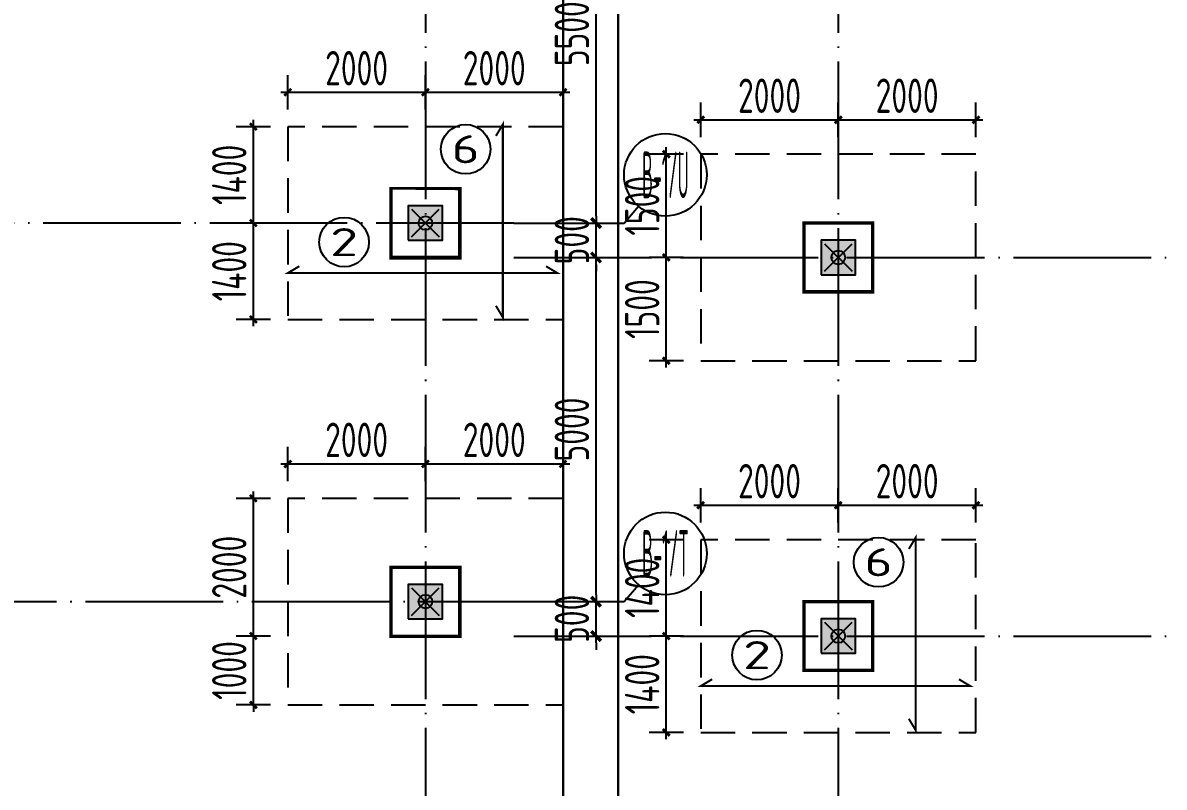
# Model space of a CAD drawing. Extents: x -57409 to 252654, y -8259 to 229119.
# Drawn here: x 82328 to 98913, y 162167 to 173271 of the extents above; entities that cross this region are included whole.
import ezdxf
from ezdxf.enums import TextEntityAlignment as Align

# ---------------------------------------------------------------- set-up
doc = ezdxf.new("R2010")
doc.units = 0
doc.header["$LTSCALE"] = 100
doc.header["$PDMODE"] = 35
doc.header["$PDSIZE"] = 200
doc.linetypes.add('DASHED', pattern=[0.75, 0.5, -0.25])
doc.linetypes.add('DOTE', pattern=[2.4200000000000004, 2, -0.2, 0.02, -0.2])
doc.layers.get('0').update_dxf_attribs({"linetype": 'CONTINUOUS'})
doc.layers.get('Defpoints').update_dxf_attribs({"linetype": 'CONTINUOUS'})
for name, color, linetype in [('B-TEXT', 3, 'CONTINUOUS'), ('codim', 7, 'CONTINUOUS'), ('COLU', 7, 'CONTINUOUS'), ('CT', 2, 'CONTINUOUS'), ('dote', 253, 'DOTE'), ('h填实-柱墙', 254, 'CONTINUOUS'), ('Z-AXIS', 3, 'CONTINUOUS'), ('Z-TEXT', 2, 'CONTINUOUS'), ('z柱下板带', 140, 'CONTINUOUS'), ('板底钢筋', 24, 'CONTINUOUS')]:
    doc.layers.add(name, color=color, linetype=linetype)
doc.layers.add('重心计算', color=7, linetype='CONTINUOUS', plot=False)
doc.styles.add('_TCH_AXIS', font='tssdeng.shx', dxfattribs={"width": 0.7, "bigfont": 'tssdchn.shx'})
doc.styles.add('COMPLEX', font='tssdeng.shx', dxfattribs={"width": 0.7, "bigfont": 'tssdchn.shx'})
doc.styles.add('Jgcad-DIM', font='tssdeng.shx', dxfattribs={"width": 0.7, "bigfont": 'tssdchn.shx'})
doc.styles.add('TSSD_Dimension', font='tssdeng.shx', dxfattribs={"width": 0.7})
doc.dimstyles.new('TSSD_100_100$0', dxfattribs={"dimtxt": 300, "dimasz": 100, "dimexe": 100, "dimexo": 250, "dimgap": 100, "dimtad": 1, "dimdec": 0, "dimzin": 0, "dimdsep": 46, "dimtxsty": 'TSSD_Dimension', "dimblk": '_tsdbk', "dimblk1": '_tsdbk', "dimblk2": '_tsdbk', "dimsah": 1, "dimcen": 0, "dimdle": 100, "dimclrt": 7, "dimadec": 0, "dimazin": 0, "dimtfac": 1, "dimtdec": 0, "dimtix": 1, "dimtmove": 2, "dimatfit": 3, "dimldrblk": '_tsdbk', "dimfxl": 1, "dimtolj": 1, "dimtzin": 0, "dimarcsym": 0})

# ---------------------------------------------------------------- blocks, each defined once
blk = doc.blocks.new('_AXISO')
blk.add_circle((2.273736754432321e-13, -5.684341886080801e-14), 0.5)
at = {"layer": 'B-TEXT', "style": 'COMPLEX', "width": 1.450892857142857}
blk.add_attdef('A', text='', height=0.56, dxfattribs=at).set_placement((0.2493750000001, -0.2800000000000296), (0.7493750000001, -0.2800000000000296), align=Align.FIT)
blk = doc.blocks.new('_tsdbk')
blk.add_line((-1, 0), (0, 0))
at = {"const_width": 0.5}
blk.add_lwpolyline([(-0.7000000000000001, -0.7000000000000001), (0.7000000000000001, 0.7000000000000001)], dxfattribs=at)
blk = doc.blocks.new('*D239')
at = {"layer": 'Defpoints', "color": 0}
for p in [(89462.84517509642, 164862.7230420573), (90656.59711444413, 164862.7230420573), (89462.84517509636, 164362.7230420713)]:
    blk.add_point(p, dxfattribs=at)
at = {"layer": 'Z-AXIS', "color": 0, "lineweight": -2}
for p, q in [((90656.59711444413, 164962.7230420573), (90656.59711444413, 165062.7230420573)), ((89712.84517509642, 164862.7230420573), (90756.59711444413, 164862.7230420573)), ((90656.59711444413, 164362.7230420713), (90656.59711444413, 164862.7230420573)), ((89712.84517509636, 164362.7230420713), (90756.59711444413, 164362.7230420713)), ((90656.59711444413, 164262.7230420713), (90656.59711444413, 164162.7230420713))]:
    blk.add_line(p, q, dxfattribs=at)
at = {"layer": 'Z-AXIS', "color": 0, "lineweight": -2, "xscale": 100, "yscale": 100, "zscale": 100}
for p, rotation in [((90656.59711444413, 164862.7230420573), 270), ((90656.59711444413, 164362.7230420713), 90)]:
    blk.add_blockref('_tsdbk', p, dxfattribs=dict(at, rotation=rotation))
at = {"layer": 'Z-AXIS', "color": 7, "insert": (90306.5971144441, 164612.7230420643), "char_height": 500, "attachment_point": 5, "rotation": 90, "style": 'TSSD_Dimension'}
blk.add_mtext('\\A1;500', dxfattribs=at)
blk = doc.blocks.new('*D240')
at = {"layer": 'Defpoints', "color": 0}
for p in [(89462.84517509624, 170362.7230420576), (90656.59711444413, 170362.7230420576), (89462.84517509624, 169862.7230420712)]:
    blk.add_point(p, dxfattribs=at)
at = {"layer": 'Z-AXIS', "color": 0, "lineweight": -2}
for p, q in [((90656.59711444413, 170462.7230420576), (90656.59711444413, 170562.7230420576)), ((89712.84517509624, 170362.7230420576), (90756.59711444413, 170362.7230420576)), ((90656.59711444413, 169862.7230420712), (90656.59711444413, 170362.7230420576)), ((89712.84517509624, 169862.7230420712), (90756.59711444413, 169862.7230420712)), ((90656.59711444413, 169762.7230420712), (90656.59711444413, 169662.7230420712))]:
    blk.add_line(p, q, dxfattribs=at)
at = {"layer": 'Z-AXIS', "color": 0, "lineweight": -2, "xscale": 100, "yscale": 100, "zscale": 100}
for p, rotation in [((90656.59711444413, 170362.7230420576), 270), ((90656.59711444413, 169862.7230420712), 90)]:
    blk.add_blockref('_tsdbk', p, dxfattribs=dict(at, rotation=rotation))
at = {"layer": 'Z-AXIS', "color": 7, "insert": (90306.5971144441, 170112.7230420644), "char_height": 500, "attachment_point": 5, "rotation": 90, "style": 'TSSD_Dimension'}
blk.add_mtext('\\A1;500', dxfattribs=at)
blk = doc.blocks.new('*D348')
at = {"layer": 'Defpoints', "color": 0}
for p in [(89462.84517509624, 169862.7230420712), (90656.59711444419, 169862.7230420712), (89462.84517509642, 164862.7230420573)]:
    blk.add_point(p, dxfattribs=at)
at = {"layer": 'Z-AXIS', "color": 0, "lineweight": -2}
for p, q in [((89712.84517509624, 169862.7230420712), (90756.59711444419, 169862.7230420712)), ((90656.59711444419, 164962.7230420573), (90656.59711444419, 169762.7230420712)), ((89712.84517509642, 164862.7230420573), (90756.59711444419, 164862.7230420573))]:
    blk.add_line(p, q, dxfattribs=at)
at = {"layer": 'Z-AXIS', "color": 0, "lineweight": -2, "xscale": 100, "yscale": 100, "zscale": 100}
for p, rotation in [((90656.59711444419, 169862.7230420712), 90), ((90656.59711444419, 164862.7230420573), 270)]:
    blk.add_blockref('_tsdbk', p, dxfattribs=dict(at, rotation=rotation))
at = {"layer": 'Z-AXIS', "color": 7, "insert": (90306.59711444416, 167362.7230420643), "char_height": 500, "attachment_point": 5, "rotation": 90, "style": 'TSSD_Dimension'}
blk.add_mtext('\\A1;5000', dxfattribs=at)
blk = doc.blocks.new('*D349')
at = {"layer": 'Defpoints', "color": 0}
for p in [(89462.84517509787, 175862.7230420666), (90656.59711444553, 175862.7230420666), (89462.8451750977, 170362.7230420676)]:
    blk.add_point(p, dxfattribs=at)
at = {"layer": 'Z-AXIS', "color": 0, "lineweight": -2}
for p, q in [((89712.84517509787, 175862.7230420666), (90756.59711444553, 175862.7230420666)), ((90656.59711444553, 170462.7230420676), (90656.59711444553, 175762.7230420666)), ((89712.8451750977, 170362.7230420676), (90756.59711444553, 170362.7230420676))]:
    blk.add_line(p, q, dxfattribs=at)
at = {"layer": 'Z-AXIS', "color": 0, "lineweight": -2, "xscale": 100, "yscale": 100, "zscale": 100}
for p, rotation in [((90656.59711444553, 175862.7230420666), 90), ((90656.59711444553, 170362.7230420676), 270)]:
    blk.add_blockref('_tsdbk', p, dxfattribs=dict(at, rotation=rotation))
at = {"layer": 'Z-AXIS', "color": 7, "insert": (90306.5971144455, 173112.7230420671), "char_height": 500, "attachment_point": 5, "rotation": 90, "style": 'TSSD_Dimension'}
blk.add_mtext('\\A1;5500', dxfattribs=at)
blk = doc.blocks.new('_ArchTick')
at = {"color": 0, "linetype": 'ByBlock', "const_width": 0.4}
blk.add_lwpolyline([(-0.5, -0.5), (0.5, 0.5)], dxfattribs=at)
blk = doc.blocks.new('*D1037')
at = {"layer": 'codim', "color": 7, "lineweight": -2}
for p, q in [((91927.6411610198, 164362.7230420714), (91427.6411610198, 164362.7230420714)), ((91927.6411610198, 162962.7230420716), (91427.64116101978, 162962.7230420716))]:
    blk.add_line(p, q, dxfattribs=at)
at = {"layer": 'codim', "color": 0, "lineweight": -2}
blk.add_line((91677.64116101978, 162862.7230420716), (91677.6411610198, 164462.7230420714), dxfattribs=at)
at = {"layer": 'Defpoints', "color": 0}
for p in [(91677.6411610198, 164362.7230420714), (92177.6411610198, 164362.7230420714), (92177.6411610198, 162962.7230420716)]:
    blk.add_point(p, dxfattribs=at)
at = {"layer": 'codim', "color": 0, "lineweight": -2, "xscale": 100, "yscale": 100, "zscale": 100}
for p, rotation in [((91677.6411610198, 164362.7230420714), 90), ((91677.64116101978, 162962.7230420716), 270)]:
    blk.add_blockref('_ArchTick', p, dxfattribs=dict(at, rotation=rotation))
at = {"layer": 'codim', "color": 1, "insert": (91327.64116101977, 163662.7230420715), "char_height": 500, "attachment_point": 5, "rotation": 90, "style": 'Jgcad-DIM'}
blk.add_mtext('\\A1;1400', dxfattribs=at)
blk = doc.blocks.new('*D1038')
at = {"layer": 'codim', "color": 0, "lineweight": -2}
blk.add_line((91677.6411610198, 164262.7230420714), (91677.6411610198, 165862.7230420717), dxfattribs=at)
at = {"layer": 'codim', "color": 7, "lineweight": -2}
for p, q in [((91927.6411610198, 165762.7230420717), (91427.6411610198, 165762.7230420717)), ((91927.6411610198, 164362.7230420714), (91427.6411610198, 164362.7230420714))]:
    blk.add_line(p, q, dxfattribs=at)
at = {"layer": 'Defpoints', "color": 0}
for p in [(91677.6411610198, 165762.7230420717), (92177.6411610198, 165762.7230420717), (92177.6411610198, 164362.7230420714)]:
    blk.add_point(p, dxfattribs=at)
at = {"layer": 'codim', "color": 0, "lineweight": -2, "xscale": 100, "yscale": 100, "zscale": 100}
for p, rotation in [((91677.6411610198, 165762.7230420717), 90), ((91677.6411610198, 164362.7230420714), 270)]:
    blk.add_blockref('_ArchTick', p, dxfattribs=dict(at, rotation=rotation))
at = {"layer": 'codim', "color": 1, "insert": (91327.64116101977, 165062.7230420715), "char_height": 500, "attachment_point": 5, "rotation": 90, "style": 'Jgcad-DIM'}
blk.add_mtext('\\A1;1400', dxfattribs=at)
blk = doc.blocks.new('*D1039')
at = {"layer": 'codim', "color": 7, "lineweight": -2}
for p, q in [((92177.6411610198, 166012.7230420717), (92177.6411610198, 166512.7230420717)), ((94177.64116101968, 166012.7230420717), (94177.64116101968, 166512.7230420717))]:
    blk.add_line(p, q, dxfattribs=at)
at = {"layer": 'codim', "color": 0, "lineweight": -2}
blk.add_line((92077.6411610198, 166262.7230420717), (94277.64116101968, 166262.7230420717), dxfattribs=at)
at = {"layer": 'Defpoints', "color": 0}
for p in [(94177.64116101968, 166262.7230420717), (92177.6411610198, 165762.7230420717), (94177.64116101968, 165762.7230420717)]:
    blk.add_point(p, dxfattribs=at)
at = {"layer": 'codim', "color": 0, "lineweight": -2, "xscale": 100, "yscale": 100, "zscale": 100, "rotation": 180}
blk.add_blockref('_ArchTick', (92177.6411610198, 166262.7230420717), dxfattribs=at)
at = {"layer": 'codim', "color": 0, "lineweight": -2, "xscale": 100, "yscale": 100, "zscale": 100}
blk.add_blockref('_ArchTick', (94177.64116101968, 166262.7230420717), dxfattribs=at)
at = {"layer": 'codim', "color": 1, "insert": (93177.64116101974, 166612.7230420717), "char_height": 500, "attachment_point": 5, "style": 'Jgcad-DIM'}
blk.add_mtext('\\A1;2000', dxfattribs=at)
blk = doc.blocks.new('*D1040')
at = {"layer": 'codim', "color": 7, "lineweight": -2}
for p, q in [((94177.64116101968, 166012.7230420717), (94177.64116101968, 166512.7230420717)), ((96177.6411610198, 166012.7230420715), (96177.6411610198, 166512.7230420717))]:
    blk.add_line(p, q, dxfattribs=at)
at = {"layer": 'codim', "color": 0, "lineweight": -2}
blk.add_line((94077.64116101968, 166262.7230420717), (96277.6411610198, 166262.7230420717), dxfattribs=at)
at = {"layer": 'Defpoints', "color": 0}
for p in [(96177.6411610198, 166262.7230420717), (94177.64116101968, 165762.7230420717), (96177.6411610198, 165762.7230420715)]:
    blk.add_point(p, dxfattribs=at)
at = {"layer": 'codim', "color": 0, "lineweight": -2, "xscale": 100, "yscale": 100, "zscale": 100, "rotation": 180}
blk.add_blockref('_ArchTick', (94177.64116101968, 166262.7230420717), dxfattribs=at)
at = {"layer": 'codim', "color": 0, "lineweight": -2, "xscale": 100, "yscale": 100, "zscale": 100}
blk.add_blockref('_ArchTick', (96177.6411610198, 166262.7230420717), dxfattribs=at)
at = {"layer": 'codim', "color": 1, "insert": (95177.64116101974, 166612.7230420717), "char_height": 500, "attachment_point": 5, "style": 'Jgcad-DIM'}
blk.add_mtext('\\A1;2000', dxfattribs=at)
blk = doc.blocks.new('*D1041')
at = {"layer": 'codim', "color": 7, "lineweight": -2}
for p, q in [((91927.6411610198, 169862.7230420697), (91427.6411610198, 169862.7230420697)), ((91927.6411610198, 168362.7230420698), (91427.6411610198, 168362.7230420698))]:
    blk.add_line(p, q, dxfattribs=at)
at = {"layer": 'codim', "color": 0, "lineweight": -2}
blk.add_line((91677.6411610198, 168262.7230420698), (91677.6411610198, 169962.7230420697), dxfattribs=at)
at = {"layer": 'Defpoints', "color": 0}
for p in [(91677.6411610198, 169862.7230420697), (92177.6411610198, 169862.7230420697), (92177.6411610198, 168362.7230420698)]:
    blk.add_point(p, dxfattribs=at)
at = {"layer": 'codim', "color": 0, "lineweight": -2, "xscale": 100, "yscale": 100, "zscale": 100}
for p, rotation in [((91677.6411610198, 169862.7230420697), 90), ((91677.6411610198, 168362.7230420698), 270)]:
    blk.add_blockref('_ArchTick', p, dxfattribs=dict(at, rotation=rotation))
at = {"layer": 'codim', "color": 1, "insert": (91327.64116101977, 169112.7230420698), "char_height": 500, "attachment_point": 5, "rotation": 90, "style": 'Jgcad-DIM'}
blk.add_mtext('\\A1;1500', dxfattribs=at)
blk = doc.blocks.new('*D1042')
at = {"layer": 'codim', "color": 7, "lineweight": -2}
for p, q in [((91927.6411610198, 171362.7230420698), (91427.6411610198, 171362.7230420698)), ((91927.6411610198, 169862.7230420697), (91427.6411610198, 169862.7230420697))]:
    blk.add_line(p, q, dxfattribs=at)
at = {"layer": 'codim', "color": 0, "lineweight": -2}
blk.add_line((91677.6411610198, 169762.7230420697), (91677.6411610198, 171462.7230420698), dxfattribs=at)
at = {"layer": 'Defpoints', "color": 0}
for p in [(91677.6411610198, 171362.7230420698), (92177.6411610198, 171362.7230420698), (92177.6411610198, 169862.7230420697)]:
    blk.add_point(p, dxfattribs=at)
at = {"layer": 'codim', "color": 0, "lineweight": -2, "xscale": 100, "yscale": 100, "zscale": 100}
for p, rotation in [((91677.6411610198, 171362.7230420698), 90), ((91677.6411610198, 169862.7230420697), 270)]:
    blk.add_blockref('_ArchTick', p, dxfattribs=dict(at, rotation=rotation))
at = {"layer": 'codim', "color": 1, "insert": (91327.64116101977, 170612.7230420698), "char_height": 500, "attachment_point": 5, "rotation": 90, "style": 'Jgcad-DIM'}
blk.add_mtext('\\A1;1500', dxfattribs=at)
blk = doc.blocks.new('*D1043')
at = {"layer": 'codim', "color": 7, "lineweight": -2}
for p, q in [((92177.6411610198, 171612.7230420698), (92177.6411610198, 172112.7230420698)), ((94177.6411610198, 171612.7230420698), (94177.6411610198, 172112.7230420698))]:
    blk.add_line(p, q, dxfattribs=at)
at = {"layer": 'codim', "color": 0, "lineweight": -2}
blk.add_line((92077.6411610198, 171862.7230420698), (94277.6411610198, 171862.7230420698), dxfattribs=at)
at = {"layer": 'Defpoints', "color": 0}
for p in [(94177.6411610198, 171862.7230420698), (92177.6411610198, 171362.7230420698), (94177.6411610198, 171362.7230420698)]:
    blk.add_point(p, dxfattribs=at)
at = {"layer": 'codim', "color": 0, "lineweight": -2, "xscale": 100, "yscale": 100, "zscale": 100, "rotation": 180}
blk.add_blockref('_ArchTick', (92177.6411610198, 171862.7230420698), dxfattribs=at)
at = {"layer": 'codim', "color": 0, "lineweight": -2, "xscale": 100, "yscale": 100, "zscale": 100}
blk.add_blockref('_ArchTick', (94177.6411610198, 171862.7230420698), dxfattribs=at)
at = {"layer": 'codim', "color": 1, "insert": (93177.6411610198, 172212.7230420698), "char_height": 500, "attachment_point": 5, "style": 'Jgcad-DIM'}
blk.add_mtext('\\A1;2000', dxfattribs=at)
blk = doc.blocks.new('*D1044')
at = {"layer": 'codim', "color": 7, "lineweight": -2}
for p, q in [((94177.6411610198, 171612.7230420698), (94177.6411610198, 172112.7230420698)), ((96177.6411610198, 171612.7230420696), (96177.6411610198, 172112.7230420698))]:
    blk.add_line(p, q, dxfattribs=at)
at = {"layer": 'codim', "color": 0, "lineweight": -2}
blk.add_line((94077.6411610198, 171862.7230420698), (96277.6411610198, 171862.7230420698), dxfattribs=at)
at = {"layer": 'Defpoints', "color": 0}
for p in [(96177.6411610198, 171862.7230420698), (94177.6411610198, 171362.7230420698), (96177.6411610198, 171362.7230420696)]:
    blk.add_point(p, dxfattribs=at)
at = {"layer": 'codim', "color": 0, "lineweight": -2, "xscale": 100, "yscale": 100, "zscale": 100, "rotation": 180}
blk.add_blockref('_ArchTick', (94177.6411610198, 171862.7230420698), dxfattribs=at)
at = {"layer": 'codim', "color": 0, "lineweight": -2, "xscale": 100, "yscale": 100, "zscale": 100}
blk.add_blockref('_ArchTick', (96177.6411610198, 171862.7230420698), dxfattribs=at)
at = {"layer": 'codim', "color": 1, "insert": (95177.6411610198, 172212.7230420698), "char_height": 500, "attachment_point": 5, "style": 'Jgcad-DIM'}
blk.add_mtext('\\A1;2000', dxfattribs=at)
blk = doc.blocks.new('*D1097')
at = {"layer": 'codim', "color": 7, "lineweight": -2}
for p, q in [((85927.66132543527, 164362.7230420713), (85427.66132543527, 164362.7230420713)), ((85927.66132543527, 163362.7230420714), (85427.66132543526, 163362.7230420714))]:
    blk.add_line(p, q, dxfattribs=at)
at = {"layer": 'codim', "color": 0, "lineweight": -2}
for p, q in [((85677.66132543527, 164362.7230420713), (85677.66132543527, 164462.7230420713)), ((85677.66132543526, 163362.7230420714), (85677.66132543527, 164362.7230420713)), ((85677.66132543526, 163362.7230420714), (85677.66132543526, 163262.7230420714))]:
    blk.add_line(p, q, dxfattribs=at)
at = {"layer": 'Defpoints', "color": 0}
for p in [(85677.66132543527, 164362.7230420713), (86177.66132543527, 164362.7230420713), (86177.66132543527, 163362.7230420714)]:
    blk.add_point(p, dxfattribs=at)
at = {"layer": 'codim', "color": 0, "lineweight": -2, "xscale": 100, "yscale": 100, "zscale": 100}
for p, rotation in [((85677.66132543527, 164362.7230420713), 270), ((85677.66132543526, 163362.7230420714), 90)]:
    blk.add_blockref('_ArchTick', p, dxfattribs=dict(at, rotation=rotation))
at = {"layer": 'codim', "color": 1, "insert": (85327.66132543524, 163862.7230420714), "char_height": 500, "attachment_point": 5, "rotation": 90, "style": 'Jgcad-DIM'}
blk.add_mtext('\\A1;1000', dxfattribs=at)
blk = doc.blocks.new('*D1098')
at = {"layer": 'codim', "color": 7, "lineweight": -2}
for p, q in [((85927.66132543527, 166362.7230420714), (85427.66132543527, 166362.7230420714)), ((85927.66132543527, 164362.7230420713), (85427.66132543527, 164362.7230420713))]:
    blk.add_line(p, q, dxfattribs=at)
at = {"layer": 'codim', "color": 0, "lineweight": -2}
blk.add_line((85677.66132543527, 164262.7230420713), (85677.66132543527, 166462.7230420714), dxfattribs=at)
at = {"layer": 'Defpoints', "color": 0}
for p in [(85677.66132543527, 166362.7230420714), (86177.66132543527, 166362.7230420714), (86177.66132543527, 164362.7230420713)]:
    blk.add_point(p, dxfattribs=at)
at = {"layer": 'codim', "color": 0, "lineweight": -2, "xscale": 100, "yscale": 100, "zscale": 100}
for p, rotation in [((85677.66132543527, 166362.7230420714), 90), ((85677.66132543527, 164362.7230420713), 270)]:
    blk.add_blockref('_ArchTick', p, dxfattribs=dict(at, rotation=rotation))
at = {"layer": 'codim', "color": 1, "insert": (85327.66132543524, 165362.7230420714), "char_height": 500, "attachment_point": 5, "rotation": 90, "style": 'Jgcad-DIM'}
blk.add_mtext('\\A1;2000', dxfattribs=at)
blk = doc.blocks.new('*D1099')
at = {"layer": 'codim', "color": 7, "lineweight": -2}
for p, q in [((86177.66132543527, 166612.7230420714), (86177.66132543527, 167112.7230420714)), ((88177.66132543515, 166612.7230420714), (88177.66132543515, 167112.7230420714))]:
    blk.add_line(p, q, dxfattribs=at)
at = {"layer": 'codim', "color": 0, "lineweight": -2}
blk.add_line((86077.66132543527, 166862.7230420714), (88277.66132543515, 166862.7230420714), dxfattribs=at)
at = {"layer": 'Defpoints', "color": 0}
for p in [(88177.66132543515, 166862.7230420714), (86177.66132543527, 166362.7230420714), (88177.66132543515, 166362.7230420714)]:
    blk.add_point(p, dxfattribs=at)
at = {"layer": 'codim', "color": 0, "lineweight": -2, "xscale": 100, "yscale": 100, "zscale": 100, "rotation": 180}
blk.add_blockref('_ArchTick', (86177.66132543527, 166862.7230420714), dxfattribs=at)
at = {"layer": 'codim', "color": 0, "lineweight": -2, "xscale": 100, "yscale": 100, "zscale": 100}
blk.add_blockref('_ArchTick', (88177.66132543515, 166862.7230420714), dxfattribs=at)
at = {"layer": 'codim', "color": 1, "insert": (87177.66132543521, 167212.7230420714), "char_height": 500, "attachment_point": 5, "style": 'Jgcad-DIM'}
blk.add_mtext('\\A1;2000', dxfattribs=at)
blk = doc.blocks.new('*D1100')
at = {"layer": 'codim', "color": 7, "lineweight": -2}
for p, q in [((88177.66132543515, 166612.7230420714), (88177.66132543515, 167112.7230420714)), ((90177.66132543527, 166612.7230420714), (90177.66132543527, 167112.7230420714))]:
    blk.add_line(p, q, dxfattribs=at)
at = {"layer": 'codim', "color": 0, "lineweight": -2}
blk.add_line((88077.66132543515, 166862.7230420714), (90277.66132543527, 166862.7230420714), dxfattribs=at)
at = {"layer": 'Defpoints', "color": 0}
for p in [(90177.66132543527, 166862.7230420714), (88177.66132543515, 166362.7230420714), (90177.66132543527, 166362.7230420714)]:
    blk.add_point(p, dxfattribs=at)
at = {"layer": 'codim', "color": 0, "lineweight": -2, "xscale": 100, "yscale": 100, "zscale": 100, "rotation": 180}
blk.add_blockref('_ArchTick', (88177.66132543515, 166862.7230420714), dxfattribs=at)
at = {"layer": 'codim', "color": 0, "lineweight": -2, "xscale": 100, "yscale": 100, "zscale": 100}
blk.add_blockref('_ArchTick', (90177.66132543527, 166862.7230420714), dxfattribs=at)
at = {"layer": 'codim', "color": 1, "insert": (89177.66132543521, 167212.7230420714), "char_height": 500, "attachment_point": 5, "style": 'Jgcad-DIM'}
blk.add_mtext('\\A1;2000', dxfattribs=at)
blk = doc.blocks.new('*D1101')
at = {"layer": 'codim', "color": 7, "lineweight": -2}
for p, q in [((85927.65594825766, 170362.7230420678), (85427.65594825777, 170362.7230420678)), ((85927.65594825777, 168962.723042068), (85427.65594825777, 168962.723042068))]:
    blk.add_line(p, q, dxfattribs=at)
at = {"layer": 'codim', "color": 0, "lineweight": -2}
blk.add_line((85677.65594825777, 168862.723042068), (85677.65594825777, 170462.7230420678), dxfattribs=at)
at = {"layer": 'Defpoints', "color": 0}
for p in [(85677.65594825777, 170362.7230420678), (86177.65594825766, 170362.7230420678), (86177.65594825777, 168962.723042068)]:
    blk.add_point(p, dxfattribs=at)
at = {"layer": 'codim', "color": 0, "lineweight": -2, "xscale": 100, "yscale": 100, "zscale": 100}
for p, rotation in [((85677.65594825777, 170362.7230420678), 90), ((85677.65594825777, 168962.723042068), 270)]:
    blk.add_blockref('_ArchTick', p, dxfattribs=dict(at, rotation=rotation))
at = {"layer": 'codim', "color": 1, "insert": (85327.65594825774, 169662.723042068), "char_height": 500, "attachment_point": 5, "rotation": 90, "style": 'Jgcad-DIM'}
blk.add_mtext('\\A1;1400', dxfattribs=at)
blk = doc.blocks.new('*D1102')
at = {"layer": 'codim', "color": 0, "lineweight": -2}
blk.add_line((85677.65594825777, 170262.7230420678), (85677.65594825777, 171862.723042068), dxfattribs=at)
at = {"layer": 'codim', "color": 7, "lineweight": -2}
for p, q in [((85927.65594825766, 171762.723042068), (85427.65594825777, 171762.723042068)), ((85927.65594825766, 170362.7230420678), (85427.65594825777, 170362.7230420678))]:
    blk.add_line(p, q, dxfattribs=at)
at = {"layer": 'Defpoints', "color": 0}
for p in [(85677.65594825777, 171762.723042068), (86177.65594825766, 171762.723042068), (86177.65594825766, 170362.7230420678)]:
    blk.add_point(p, dxfattribs=at)
at = {"layer": 'codim', "color": 0, "lineweight": -2, "xscale": 100, "yscale": 100, "zscale": 100}
for p, rotation in [((85677.65594825777, 171762.723042068), 90), ((85677.65594825777, 170362.7230420678), 270)]:
    blk.add_blockref('_ArchTick', p, dxfattribs=dict(at, rotation=rotation))
at = {"layer": 'codim', "color": 1, "insert": (85327.65594825774, 171062.7230420679), "char_height": 500, "attachment_point": 5, "rotation": 90, "style": 'Jgcad-DIM'}
blk.add_mtext('\\A1;1400', dxfattribs=at)
blk = doc.blocks.new('*D1103')
at = {"layer": 'codim', "color": 7, "lineweight": -2}
for p, q in [((86177.65594825766, 172012.723042068), (86177.65594825766, 172512.723042068)), ((88177.65594825766, 172012.7230420681), (88177.65594825766, 172512.723042068))]:
    blk.add_line(p, q, dxfattribs=at)
at = {"layer": 'codim', "color": 0, "lineweight": -2}
blk.add_line((86077.65594825766, 172262.723042068), (88277.65594825766, 172262.723042068), dxfattribs=at)
at = {"layer": 'Defpoints', "color": 0}
for p in [(88177.65594825766, 172262.723042068), (86177.65594825766, 171762.723042068), (88177.65594825766, 171762.7230420681)]:
    blk.add_point(p, dxfattribs=at)
at = {"layer": 'codim', "color": 0, "lineweight": -2, "xscale": 100, "yscale": 100, "zscale": 100, "rotation": 180}
blk.add_blockref('_ArchTick', (86177.65594825766, 172262.723042068), dxfattribs=at)
at = {"layer": 'codim', "color": 0, "lineweight": -2, "xscale": 100, "yscale": 100, "zscale": 100}
blk.add_blockref('_ArchTick', (88177.65594825766, 172262.723042068), dxfattribs=at)
at = {"layer": 'codim', "color": 1, "insert": (87177.65594825766, 172612.723042068), "char_height": 500, "attachment_point": 5, "style": 'Jgcad-DIM'}
blk.add_mtext('\\A1;2000', dxfattribs=at)
blk = doc.blocks.new('*D1104')
at = {"layer": 'codim', "color": 7, "lineweight": -2}
for p, q in [((88177.65594825766, 172012.7230420681), (88177.65594825766, 172512.723042068)), ((90177.65594825766, 172012.723042068), (90177.65594825766, 172512.723042068))]:
    blk.add_line(p, q, dxfattribs=at)
at = {"layer": 'codim', "color": 0, "lineweight": -2}
blk.add_line((88077.65594825766, 172262.723042068), (90277.65594825766, 172262.723042068), dxfattribs=at)
at = {"layer": 'Defpoints', "color": 0}
for p in [(90177.65594825766, 172262.723042068), (88177.65594825766, 171762.7230420681), (90177.65594825766, 171762.723042068)]:
    blk.add_point(p, dxfattribs=at)
at = {"layer": 'codim', "color": 0, "lineweight": -2, "xscale": 100, "yscale": 100, "zscale": 100, "rotation": 180}
blk.add_blockref('_ArchTick', (88177.65594825766, 172262.723042068), dxfattribs=at)
at = {"layer": 'codim', "color": 0, "lineweight": -2, "xscale": 100, "yscale": 100, "zscale": 100}
blk.add_blockref('_ArchTick', (90177.65594825766, 172262.723042068), dxfattribs=at)
at = {"layer": 'codim', "color": 1, "insert": (89177.65594825766, 172612.723042068), "char_height": 500, "attachment_point": 5, "style": 'Jgcad-DIM'}
blk.add_mtext('\\A1;2000', dxfattribs=at)
blk = doc.blocks.new('后浇带现场')
at = {"color": 6, "lineweight": 30}
for points in [[(760006.9752143119, 730049.176844704), (760006.9751014961, 673430.0739679397), (717756.7851825319, 673430.0739679476), (717756.7851825468, 730049.1768463091)], [(759206.9752143119, 730049.1768462979), (759206.97510309, 674230.0739679402), (718556.7851825319, 674230.0739679472), (718556.7851825468, 730049.1768463086)]]:
    blk.add_lwpolyline(points, dxfattribs=at)

msp = doc.modelspace()

# ---------------------------------------------------------------- hatches: boundary and pattern name
at = {"layer": 'h填实-柱墙'}
for points in [[(87927.63664578053, 170112.7230420662), (88427.63664578012, 170112.7230420655), (88427.63664578012, 170612.723042065), (87927.63664577948, 170612.7230420648)], [(93927.64116101764, 169612.723042065), (94427.6411610177, 169612.7230420642), (94427.64116101776, 170112.7230420654), (93927.6411610195, 170112.7230420643)], [(87927.63664578, 164612.7230420648), (88427.63664577989, 164612.7230420657), (88427.6366457803, 165112.7230420656), (87927.63664577925, 165112.7230420657)], [(93927.64116101846, 164112.7230420639), (94427.64116101828, 164112.7230420647), (94427.6411610177, 164612.7230420637), (93927.6411610163, 164612.7230420636)]]:
    msp.add_hatch(color=256, dxfattribs=at).paths.add_polyline_path(points)

# ---------------------------------------------------------------- linework, layer by layer
at = {"layer": 'COLU'}
for points in [[(87927.63664578053, 170112.7230420662), (88427.63664578012, 170112.7230420655), (88427.63664578012, 170612.723042065), (87927.63664577948, 170612.7230420648)], [(93927.64116101764, 169612.723042065), (94427.6411610177, 169612.7230420642), (94427.64116101776, 170112.7230420654), (93927.6411610195, 170112.7230420643)], [(87927.63664578, 164612.7230420648), (88427.63664577989, 164612.7230420657), (88427.6366457803, 165112.7230420656), (87927.63664577925, 165112.7230420657)], [(93927.64116101846, 164112.7230420639), (94427.64116101828, 164112.7230420647), (94427.6411610177, 164612.7230420637), (93927.6411610163, 164612.7230420636)]]:
    msp.add_lwpolyline(points, close=True, dxfattribs=at)
at = {"layer": 'CT'}
for points, const_width in [([(87677.6366457793, 169862.7230420664), (88677.63664577919, 169862.7230420644), (88677.63664578093, 170862.7230420644), (87677.63664578088, 170862.7230420663)], 49.99999999999998), ([(93677.64116101793, 169362.723042065), (94677.64116101759, 169362.7230420644), (94677.64116101869, 170362.7230420643), (93677.64116101863, 170362.7230420651)], 49.99999999999998), ([(87677.63664578088, 164362.7230420648), (88677.63664578064, 164362.7230420666), (88677.63664577907, 165362.7230420666), (87677.6366457789, 165362.7230420648)], 49.99999999999999), ([(93677.64116101852, 163862.7230420629), (94677.6411610184, 163862.7230420655), (94677.6411610166, 164862.7230420651), (93677.64116101671, 164862.7230420629)], 49.99999999999999)]:
    msp.add_lwpolyline(points, close=True, dxfattribs=dict(at, const_width=const_width))
at = {"layer": 'dote', "ltscale": 10}
for p, q in [((88177.61263943557, 218687.8779629263), (88177.74116101963, 75280.01849861987)), ((94177.55313200415, 218687.8779629263), (94177.68165358821, 75280.01849861987)), ((89462.84517509642, 170362.7230420676), (45039.96766046737, 170362.7230420786)), ((89462.84517509624, 169862.7230420712), (219938.2151759666, 169862.7230420299)), ((63877.64116101852, 164862.723042072), (89462.84517509642, 164862.7230420573)), ((89462.84517509636, 164362.7230420713), (137309.323439368, 164362.723042072))]:
    msp.add_line(p, q, dxfattribs=at)
at = {"layer": 'Z-AXIS'}
for p, q in [((91064.8472466435, 170362.7230420573), (91274.3712297682, 170607.1663937266)), ((89462.84517509624, 170362.7230420576), (91064.84724664356, 170362.7230420576)), ((91064.84724664368, 164862.7230420573), (91274.37122976827, 165107.1663937266)), ((89462.84517509642, 164862.7230420573), (91064.84724664368, 164862.7230420573))]:
    msp.add_line(p, q, dxfattribs=at)
at = {"layer": 'z柱下板带', "color": 181, "linetype": 'DASHED', "ltscale": 10}
for points in [[(86177.63664578013, 168962.7230420655), (90177.63664578013, 168962.7230420655), (90177.63664578013, 171762.7230420655), (86177.63664578013, 171762.7230420655)], [(92177.64116101763, 162962.7230420641), (96177.64116101763, 162962.7230420641), (96177.64116101763, 165762.7230420641), (92177.64116101763, 165762.7230420641)]]:
    msp.add_lwpolyline(points, close=True, dxfattribs=at)
at = {"layer": 'z柱下板带', "linetype": 'DASHED', "ltscale": 10}
for points in [[(92177.64116101831, 168362.7230420646), (96177.64116101831, 168362.7230420646), (96177.64116101831, 171362.7230420646), (92177.64116101831, 171362.7230420646)], [(86177.63664577977, 163362.7230420655), (90177.63664577977, 163362.7230420655), (90177.63664577977, 166362.7230420655), (86177.63664577977, 166362.7230420655)]]:
    msp.add_lwpolyline(points, close=True, dxfattribs=at)
at = {"layer": '板底钢筋', "const_width": 30}
for points in [[(89202.32929197697, 169159.9834346476), (89302.32929197744, 168993.3162593546), (89302.32929197744, 171794.5503153881), (89202.3292919772, 171627.8831400956)], [(86344.30382107316, 169735.0787277271), (86177.63664578013, 169635.0787277265), (90096.73712898268, 169635.0787277265), (89930.06995369012, 169735.0787277268)], [(95202.33380721447, 163159.9834346462), (95302.33380721493, 162993.3162593532), (95302.33380721493, 165794.5503153868), (95202.3338072147, 165627.8831400942)], [(92344.30833631066, 163735.0787277257), (92177.64116101763, 163635.0787277252), (96096.74164422018, 163635.0787277252), (95930.07446892762, 163735.0787277255)]]:
    msp.add_lwpolyline(points, dxfattribs=at)
at = {"layer": '重心计算', "color": 5}
for p in [(88177.63664578013, 170362.7230420655), (88177.63664578013, 170362.7230420655), (88177.63664578013, 170362.7230420655), (88177.63664578013, 170362.7230420655), (88177.63664578013, 170362.7230420655), (94177.64116101831, 169862.7230420646), (94177.64116101831, 169862.7230420646), (94177.64116101831, 169862.7230420646), (94177.64116101831, 169862.7230420646), (88177.63664577977, 164862.7230420655), (88177.63664577977, 164862.7230420655), (88177.63664577977, 164862.7230420655), (88177.63664577977, 164862.7230420655), (88177.63664577977, 164862.7230420655), (94177.64116101763, 164362.7230420641), (94177.64116101763, 164362.7230420641), (94177.64116101763, 164362.7230420641), (94177.64116101763, 164362.7230420641)]:
    msp.add_point(p, dxfattribs=at)

# ---------------------------------------------------------------- block references
at = {"color": 3, "lineweight": 30}
msp.add_blockref('后浇带现场', (-627579.0991567412, -547267.3510589206), dxfattribs=at)
at = {"layer": 'Z-AXIS'}
ref = msp.add_blockref('_AXISO', (91664.84724663183, 171062.7193327518), dxfattribs=dict(at, xscale=1199.999999999998, yscale=1200, zscale=1200, rotation=359.9996457873846))
ref.add_attrib('A', 'B-1/U', dxfattribs={"color": 7, "height": 678.8225099390856, "rotation": 359.9996457873724, "style": '_TCH_AXIS', "width": 0.2574257425739997}).set_placement((91325.43389336849, 170723.3101760891), (92004.25640329393, 170723.3059794885), align=Align.FIT)
ref = msp.add_blockref('_AXISO', (91664.84724663183, 165562.7193327517), dxfattribs=dict(at, xscale=1199.999999999998, yscale=1200, zscale=1200, rotation=359.9996457873846))
ref.add_attrib('A', 'B-1/T', dxfattribs={"color": 7, "height": 678.8225099390856, "rotation": 359.9996457873822, "style": '_TCH_AXIS', "width": 0.2574257425740219}).set_placement((91325.43389336855, 165223.310176089), (92004.25640329404, 165223.3059794885), align=Align.FIT)
at = {"layer": 'Z-TEXT'}
ref = msp.add_blockref('_AXISO', (88762.53562341089, 171435.2299595304), dxfattribs=dict(at, xscale=720.0000000000074, yscale=720, zscale=720, rotation=359.9996457873825))
ref.add_attrib('A', '6', dxfattribs={"layer": 'Z-AXIS', "color": 7, "height": 407.2935059634514, "rotation": 359.9996457873888, "style": '_TCH_AXIS', "width": 1.999999999998255}).set_placement((88558.88761145313, 171231.5844655326), (88966.18111740844, 171231.5819475723), align=Align.FIT)
ref = msp.add_blockref('_AXISO', (86995.5491511376, 170085.4136968921), dxfattribs=dict(at, xscale=720.0000000000074, yscale=720, zscale=720, rotation=359.9996457873825))
ref.add_attrib('A', '2', dxfattribs={"layer": 'Z-AXIS', "color": 7, "height": 407.2935059634514, "rotation": 359.9996457873888, "style": '_TCH_AXIS', "width": 1.857142857141237}).set_placement((86791.90113917984, 169881.7682028942), (87199.19464513515, 169881.765684934), align=Align.FIT)
ref = msp.add_blockref('_AXISO', (94762.54013864839, 165435.2299595291), dxfattribs=dict(at, xscale=720.0000000000074, yscale=720, zscale=720, rotation=359.9996457873825))
ref.add_attrib('A', '6', dxfattribs={"layer": 'Z-AXIS', "color": 7, "height": 407.2935059634514, "rotation": 359.9996457873888, "style": '_TCH_AXIS', "width": 1.999999999998255}).set_placement((94558.89212669063, 165231.5844655313), (94966.18563264594, 165231.581947571), align=Align.FIT)
ref = msp.add_blockref('_AXISO', (92995.5536663751, 164085.4136968907), dxfattribs=dict(at, xscale=720.0000000000074, yscale=720, zscale=720, rotation=359.9996457873825))
ref.add_attrib('A', '2', dxfattribs={"layer": 'Z-AXIS', "color": 7, "height": 407.2935059634514, "rotation": 359.9996457873888, "style": '_TCH_AXIS', "width": 1.857142857141237}).set_placement((92791.90565441734, 163881.7682028929), (93199.19916037265, 163881.7656849326), align=Align.FIT)

# ---------------------------------------------------------------- dimensions: what is measured, and where the dimension line sits
at = {"layer": 'codim'}
for base, p1, p2, angle, picture, middle in [((88177.65594825766, 172262.723042068), (86177.65594825766, 171762.723042068), (88177.65594825766, 171762.7230420681), 2.37905490173471e-12, '*D1103', (87177.65594825766, 172612.723042068)), ((90177.65594825766, 172262.723042068), (88177.65594825766, 171762.7230420681), (90177.65594825766, 171762.723042068), 2.37905490173471e-12, '*D1104', (89177.65594825766, 172612.723042068)), ((85677.65594825777, 171762.723042068), (86177.65594825766, 170362.7230420678), (86177.65594825766, 171762.723042068), 90, '*D1102', (85327.65594825774, 171062.7230420679)), ((91677.6411610198, 171362.7230420698), (92177.6411610198, 169862.7230420697), (92177.6411610198, 171362.7230420698), 90, '*D1042', (91327.64116101977, 170612.7230420698)), ((85677.65594825777, 170362.7230420678), (86177.65594825777, 168962.723042068), (86177.65594825766, 170362.7230420678), 90, '*D1101', (85327.65594825774, 169662.723042068)), ((91677.6411610198, 169862.7230420697), (92177.6411610198, 168362.7230420698), (92177.6411610198, 169862.7230420697), 90, '*D1041', (91327.64116101977, 169112.7230420698)), ((85677.66132543527, 166362.7230420714), (86177.66132543527, 164362.7230420713), (86177.66132543527, 166362.7230420714), 90, '*D1098', (85327.66132543524, 165362.7230420714)), ((91677.6411610198, 165762.7230420717), (92177.6411610198, 164362.7230420714), (92177.6411610198, 165762.7230420717), 90, '*D1038', (91327.64116101977, 165062.7230420715)), ((85677.66132543527, 164362.7230420713), (86177.66132543527, 163362.7230420714), (86177.66132543527, 164362.7230420713), 90, '*D1097', (85327.66132543524, 163862.7230420714)), ((91677.6411610198, 164362.7230420714), (92177.6411610198, 162962.7230420716), (92177.6411610198, 164362.7230420714), 90, '*D1037', (91327.64116101977, 163662.7230420715))]:
    dim = msp.add_linear_dim(base=base, p1=p1, p2=p2, angle=angle, dimstyle='TSSD_100_100$0', override={"dimtxt": 500, "dimexe": 250, "dimtxsty": 'Jgcad-DIM', "dimblk": 'ArchTick', "dimblk1": 'ArchTick', "dimblk2": 'ArchTick', "dimclre": 7, "dimclrt": 1, "dimadec": 3}, dxfattribs=at)
    dim.commit()
    dim.dimension.update_dxf_attribs({"geometry": picture, "text_midpoint": middle})
for base, p1, p2, picture, middle in [((94177.6411610198, 171862.7230420698), (92177.6411610198, 171362.7230420698), (94177.6411610198, 171362.7230420698), '*D1043', (93177.6411610198, 172212.7230420698)), ((96177.6411610198, 171862.7230420698), (94177.6411610198, 171362.7230420698), (96177.6411610198, 171362.7230420696), '*D1044', (95177.6411610198, 172212.7230420698)), ((88177.66132543515, 166862.7230420714), (86177.66132543527, 166362.7230420714), (88177.66132543515, 166362.7230420714), '*D1099', (87177.66132543521, 167212.7230420714)), ((90177.66132543527, 166862.7230420714), (88177.66132543515, 166362.7230420714), (90177.66132543527, 166362.7230420714), '*D1100', (89177.66132543521, 167212.7230420714)), ((94177.64116101968, 166262.7230420717), (92177.6411610198, 165762.7230420717), (94177.64116101968, 165762.7230420717), '*D1039', (93177.64116101974, 166612.7230420717)), ((96177.6411610198, 166262.7230420717), (94177.64116101968, 165762.7230420717), (96177.6411610198, 165762.7230420715), '*D1040', (95177.64116101974, 166612.7230420717))]:
    dim = msp.add_linear_dim(base=base, p1=p1, p2=p2, dimstyle='TSSD_100_100$0', override={"dimtxt": 500, "dimexe": 250, "dimtxsty": 'Jgcad-DIM', "dimblk": 'ArchTick', "dimblk1": 'ArchTick', "dimblk2": 'ArchTick', "dimclre": 7, "dimclrt": 1, "dimadec": 3}, dxfattribs=at)
    dim.commit()
    dim.dimension.update_dxf_attribs({"geometry": picture, "text_midpoint": middle})
at = {"layer": 'Z-AXIS'}
for base, p1, p2, picture, middle in [((90656.59711444553, 175862.7230420666), (89462.8451750977, 170362.7230420676), (89462.84517509787, 175862.7230420666), '*D349', (90306.5971144455, 173112.7230420671)), ((90656.59711444413, 170362.7230420576), (89462.84517509624, 169862.7230420712), (89462.84517509624, 170362.7230420576), '*D240', (90306.5971144441, 170112.7230420644)), ((90656.59711444419, 169862.7230420712), (89462.84517509642, 164862.7230420573), (89462.84517509624, 169862.7230420712), '*D348', (90306.59711444416, 167362.7230420643)), ((90656.59711444413, 164862.7230420573), (89462.84517509636, 164362.7230420713), (89462.84517509642, 164862.7230420573), '*D239', (90306.5971144441, 164612.7230420643))]:
    dim = msp.add_linear_dim(base=base, p1=p1, p2=p2, angle=90, dimstyle='TSSD_100_100$0', override={"dimtxt": 500}, dxfattribs=at)
    dim.commit()
    dim.dimension.update_dxf_attribs({"geometry": picture, "text_midpoint": middle})

doc.saveas('drawing.dxf')
